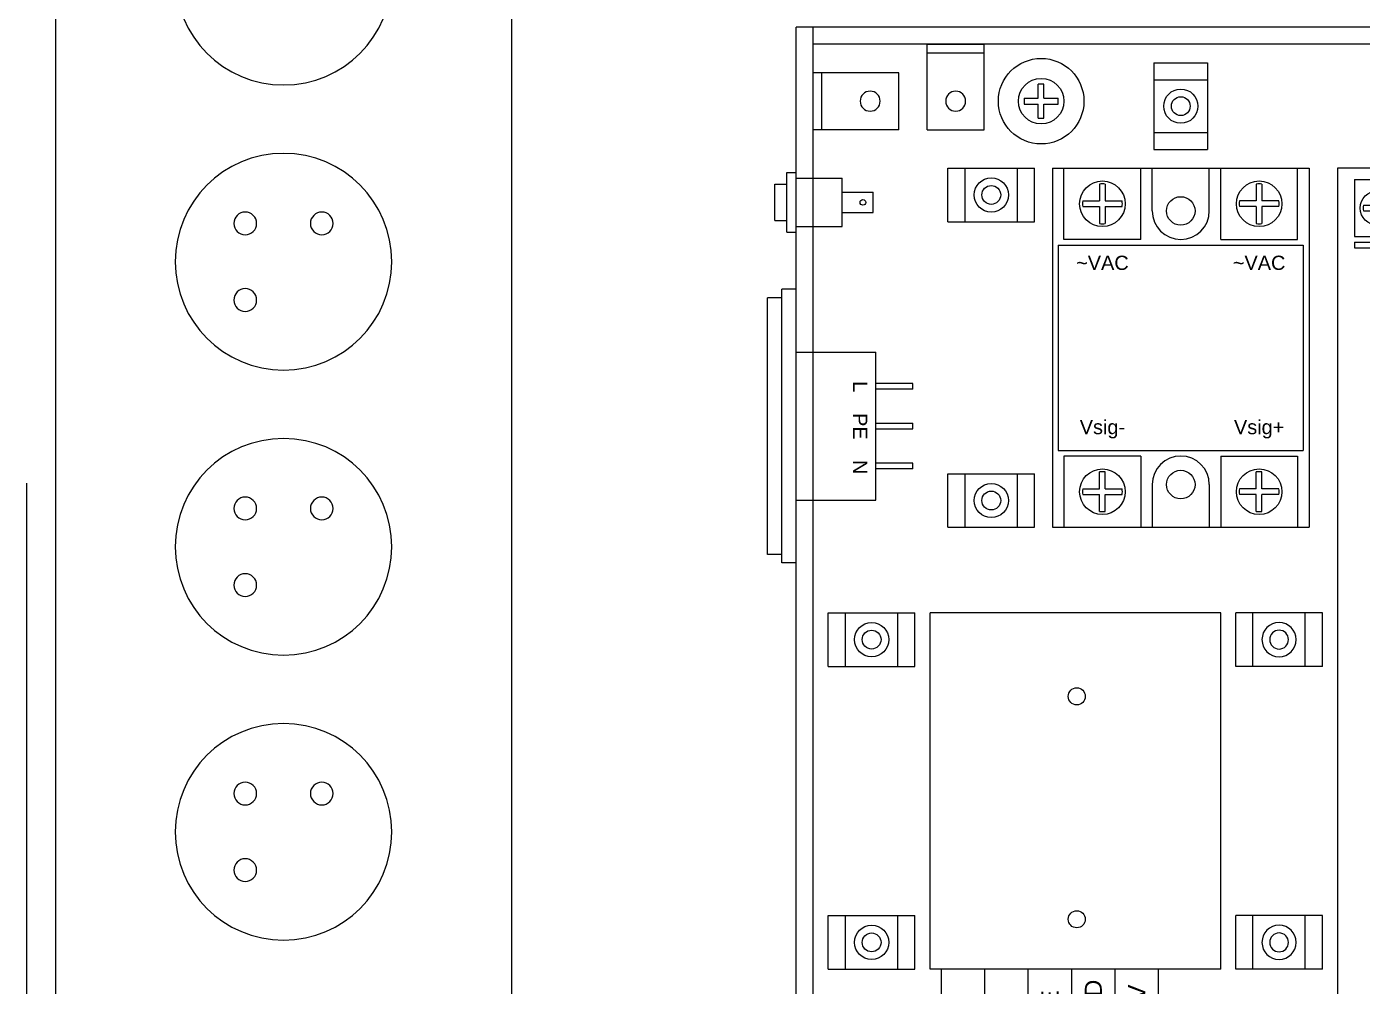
# Model space of a CAD drawing. Header units: millimetres. Extents: x 568 to 6362, y 128 to 2487.
# Drawn here: x 1117.5 to 1351.9, y 1307.9 to 1476.2 of the extents above; entities that cross this region are included whole.
import ezdxf

# ---------------------------------------------------------------- set-up
doc = ezdxf.new("R2010")
doc.units = ezdxf.units.MM

# ---------------------------------------------------------------- blocks, each defined once
blk = doc.blocks.new('Z$W@#4827')
at = {"color": 102}
for p, q in [((0, 115), (0, 0)), ((0, 115), (215, 115)), ((215, 115), (215, 0)), ((2, 79), (2, 87)), ((2, 87), (12, 87)), ((12, 79), (12, 87)), ((13, 60), (13, 87)), ((13, 87), (14, 87)), ((14, 60), (14, 87)), ((6.5, 83.5), (6.5, 85.45)), ((7.5, 83.5), (7.5, 85.45)), ((4.55, 83.5), (6.5, 83.5)), ((4.55, 82.5), (6.5, 82.5)), ((6.5, 80.55), (6.5, 82.5)), ((7.5, 83.5), (9.45, 83.5)), ((7.5, 80.55), (7.5, 82.5)), ((7.5, 82.5), (9.45, 82.5)), ((2, 79), (12, 79)), ((2, 69.5), (2, 77.5)), ((2, 77.5), (12, 77.5)), ((12, 69.5), (12, 77.5)), ((6.5, 74), (6.5, 75.95)), ((7.5, 74), (7.5, 75.95)), ((4.55, 74), (6.5, 74)), ((4.55, 73), (6.5, 73)), ((6.5, 71.05), (6.5, 73)), ((7.5, 74), (9.45, 74)), ((7.5, 71.05), (7.5, 73)), ((7.5, 73), (9.45, 73)), ((2, 69.5), (12, 69.5)), ((2, 60), (2, 68)), ((2, 68), (12, 68)), ((12, 60), (12, 68)), ((6.5, 64.5), (6.5, 66.45)), ((7.5, 64.5), (7.5, 66.45)), ((4.55, 64.5), (6.5, 64.5)), ((4.55, 63.5), (6.5, 63.5)), ((6.5, 61.55), (6.5, 63.5)), ((7.5, 64.5), (9.45, 64.5)), ((7.5, 61.55), (7.5, 63.5)), ((7.5, 63.5), (9.45, 63.5)), ((2, 60), (12, 60)), ((13, 60), (14, 60)), ((2, 50.5), (2, 58.5)), ((2, 58.5), (12, 58.5)), ((6.5, 55), (6.5, 56.95)), ((7.5, 55), (7.5, 56.95)), ((12, 50.5), (12, 58.5)), ((13, 31.5), (13, 58.5)), ((13, 58.5), (14, 58.5)), ((14, 31.5), (14, 58.5)), ((4.55, 55), (6.5, 55)), ((4.55, 54), (6.5, 54)), ((6.5, 52.05), (6.5, 54)), ((7.5, 55), (9.45, 55)), ((7.5, 52.05), (7.5, 54)), ((7.5, 54), (9.45, 54)), ((2, 50.5), (12, 50.5)), ((2, 41), (2, 49)), ((2, 49), (12, 49)), ((6.5, 45.5), (6.5, 47.45)), ((7.5, 45.5), (7.5, 47.45)), ((12, 41), (12, 49)), ((4.55, 45.5), (6.5, 45.5)), ((7.5, 45.5), (9.45, 45.5)), ((4.55, 44.5), (6.5, 44.5)), ((6.5, 42.55), (6.5, 44.5)), ((7.5, 42.55), (7.5, 44.5)), ((7.5, 44.5), (9.45, 44.5)), ((2, 41), (12, 41)), ((2, 31.5), (2, 39.5)), ((2, 39.5), (12, 39.5)), ((6.5, 36), (6.5, 37.95)), ((7.5, 36), (7.5, 37.95)), ((12, 31.5), (12, 39.5)), ((4.55, 36), (6.5, 36)), ((7.5, 36), (9.45, 36)), ((4.55, 35), (6.5, 35)), ((6.5, 33.05), (6.5, 35)), ((7.5, 33.05), (7.5, 35)), ((7.5, 35), (9.45, 35)), ((2, 31.5), (12, 31.5)), ((13, 31.5), (14, 31.5)), ((2, 22), (2, 30)), ((2, 30), (12, 30)), ((6.5, 26.5), (6.5, 28.45)), ((7.5, 26.5), (7.5, 28.45)), ((12, 22), (12, 30)), ((13, 22), (13, 30)), ((13, 30), (14, 30)), ((14, 22), (14, 30)), ((4.55, 26.5), (6.5, 26.5)), ((7.5, 26.5), (9.45, 26.5)), ((4.55, 25.5), (6.5, 25.5)), ((6.5, 23.55), (6.5, 25.5)), ((7.5, 23.55), (7.5, 25.5)), ((7.5, 25.5), (9.45, 25.5)), ((2, 22), (12, 22)), ((13, 22), (14, 22)), ((2, 12.5), (2, 20.5)), ((2, 20.5), (12, 20.5)), ((6.5, 17), (6.5, 18.95)), ((7.5, 17), (7.5, 18.95)), ((12, 12.5), (12, 20.5)), ((13, 12.5), (13, 20.5)), ((13, 20.5), (14, 20.5)), ((14, 12.5), (14, 20.5)), ((4.55, 17), (6.5, 17)), ((7.5, 17), (9.45, 17)), ((4.55, 16), (6.5, 16)), ((6.5, 14.05), (6.5, 16)), ((7.5, 14.05), (7.5, 16)), ((7.5, 16), (9.45, 16)), ((2, 12.5), (12, 12.5)), ((13, 12.5), (14, 12.5)), ((2, 3), (2, 11)), ((2, 11), (12, 11)), ((6.5, 7.5), (6.5, 9.45)), ((7.5, 7.5), (7.5, 9.45)), ((12, 3), (12, 11)), ((13, 3), (13, 11)), ((13, 11), (14, 11)), ((14, 3), (14, 11)), ((4.55, 7.5), (6.5, 7.5)), ((7.5, 7.5), (9.45, 7.5)), ((4.55, 6.5), (6.5, 6.5)), ((6.5, 4.55), (6.5, 6.5)), ((7.5, 4.55), (7.5, 6.5)), ((7.5, 6.5), (9.45, 6.5)), ((2, 3), (12, 3)), ((13, 3), (14, 3)), ((0, 0), (215, 0))]:
    blk.add_line(p, q, dxfattribs=at)
for centre, radius in [((7, 83), 3), ((32.5, 82.5), 2), ((182.5, 82.5), 2), ((7, 73.5), 3), ((7, 64), 3), ((7, 54.5), 3), ((7, 45), 3), ((7, 35.5), 3), ((32.5, 32.5), 2), ((182.5, 32.5), 2), ((7, 26), 3), ((7, 16.5), 3), ((7, 7), 3)]:
    blk.add_circle(centre, radius, dxfattribs=at)
for centre, start, end in [((7, 83), 78.463, 101.537), ((7, 83), 168.463, 191.537), ((7, 83), 348.463, 11.537), ((7, 83), 258.463, 281.537), ((7, 73.5), 78.463, 101.537), ((7, 73.5), 168.463, 191.537), ((7, 73.5), 348.463, 11.537), ((7, 73.5), 258.463, 281.537), ((7, 64), 78.463, 101.537), ((7, 64), 168.463, 191.537), ((7, 64), 348.463, 11.537), ((7, 64), 258.463, 281.537), ((7, 54.5), 78.463, 101.537), ((7, 54.5), 168.463, 191.537), ((7, 54.5), 348.463, 11.537), ((7, 54.5), 258.463, 281.537), ((7, 45), 78.463, 101.537), ((7, 45), 168.463, 191.537), ((7, 45), 348.463, 11.537), ((7, 45), 258.463, 281.537), ((7, 35.5), 78.463, 101.537), ((7, 35.5), 168.463, 191.537), ((7, 35.5), 348.463, 11.537), ((7, 35.5), 258.463, 281.537), ((7, 26), 78.463, 101.537), ((7, 26), 168.463, 191.537), ((7, 26), 348.463, 11.537), ((7, 26), 258.463, 281.537), ((7, 16.5), 78.463, 101.537), ((7, 16.5), 168.463, 191.537), ((7, 16.5), 348.463, 11.537), ((7, 16.5), 258.463, 281.537), ((7, 7), 78.463, 101.537), ((7, 7), 168.463, 191.537), ((7, 7), 348.463, 11.537), ((7, 7), 258.463, 281.537)]:
    blk.add_arc(centre, 2.5, start, end, dxfattribs=at)
at = {"color": 102, "char_height": 2.5, "attachment_point": 5}
for s, insert, width in [('{\\fArial|b0|i0|c238|p0;48V}', (18.87, 73.5), 9.7468), ('{\\fArial|b0|i0|c238|p0;GND}', (18.87, 45), 9.7468), ('{\\fArial|b0|i0|c238|p0;PE}', (17.68, 26), 7.3506), ('{\\fArial|b0|i0|c238|p0;N}', (17.68, 16.5), 7.3506), ('{\\fArial|b0|i0|c238|p0;L}', (17.68, 7), 7.3506)]:
    blk.add_mtext(s, dxfattribs=dict(at, insert=insert, width=width))
blk = doc.blocks.new('Z$W@#14604')
at = {"color": 30}
for p, q in [((0, 63), (45, 63)), ((0, 63), (0, 0)), ((2, 50.5), (2, 63)), ((15.5, 50.5), (15.5, 63)), ((17.5, 55.5), (17.5, 63)), ((27.5, 55.5), (27.5, 63)), ((29.5, 50.5), (29.5, 63)), ((43, 50.5), (43, 63)), ((45, 63), (45, 0)), ((8.25, 60.21), (8.25, 57.25)), ((9.25, 60.21), (9.25, 57.25)), ((35.75, 60.21), (35.75, 57.25)), ((36.75, 60.21), (36.75, 57.25)), ((5.29, 57.25), (8.25, 57.25)), ((5.29, 56.25), (8.25, 56.25)), ((8.25, 56.25), (8.25, 53.29)), ((9.25, 57.25), (12.21, 57.25)), ((9.25, 56.25), (9.25, 53.29)), ((9.25, 56.25), (12.21, 56.25)), ((35.75, 57.25), (32.79, 57.25)), ((35.75, 56.25), (32.79, 56.25)), ((35.75, 56.25), (35.75, 53.29)), ((39.71, 57.25), (36.75, 57.25)), ((39.71, 56.25), (36.75, 56.25)), ((36.75, 56.25), (36.75, 53.29)), ((1, 49.5), (1, 13.5)), ((1, 49.5), (44, 49.5)), ((15.5, 50.5), (2, 50.5)), ((29.5, 50.5), (43, 50.5)), ((44, 49.5), (44, 13.5)), ((1, 13.5), (44, 13.5)), ((2, 12.5), (2, 0)), ((15.5, 12.5), (2, 12.5)), ((15.5, 12.5), (15.5, 0)), ((29.5, 12.5), (29.5, 0)), ((29.5, 12.5), (43, 12.5)), ((43, 12.5), (43, 0)), ((8.25, 6.75), (8.25, 9.71)), ((9.25, 6.75), (9.25, 9.71)), ((35.75, 6.75), (35.75, 9.71)), ((36.75, 6.75), (36.75, 9.71)), ((17.5, 7.5), (17.5, 0)), ((27.5, 7.5), (27.5, 0)), ((5.29, 6.75), (8.25, 6.75)), ((5.29, 5.75), (8.25, 5.75)), ((8.25, 2.79), (8.25, 5.75)), ((9.25, 6.75), (12.21, 6.75)), ((9.25, 2.79), (9.25, 5.75)), ((9.25, 5.75), (12.21, 5.75)), ((35.75, 6.75), (32.79, 6.75)), ((35.75, 5.75), (32.79, 5.75)), ((35.75, 2.79), (35.75, 5.75)), ((39.71, 6.75), (36.75, 6.75)), ((36.75, 2.79), (36.75, 5.75)), ((39.71, 5.75), (36.75, 5.75)), ((0, 0), (45, 0))]:
    blk.add_line(p, q, dxfattribs=at)
for centre, radius in [((8.75, 56.75), 4), ((36.25, 56.75), 4), ((22.5, 55.5), 2.5), ((8.75, 6.25), 4), ((22.5, 7.5), 2.5), ((36.25, 6.25), 4)]:
    blk.add_circle(centre, radius, dxfattribs=at)
for centre, radius, start, end in [((8.75, 56.75), 3.5, 81.7868, 98.2132), ((36.25, 56.75), 3.5, 81.7868, 98.2132), ((8.75, 56.75), 3.5, 171.7868, 188.2132), ((8.75, 56.75), 3.5, 351.7868, 8.2132), ((36.25, 56.75), 3.5, 171.7868, 188.2132), ((36.25, 56.75), 3.5, 351.7868, 8.2132), ((22.5, 55.5), 5, 180, 0), ((8.75, 56.75), 3.5, 261.7868, 278.2132), ((36.25, 56.75), 3.5, 261.7868, 278.2132), ((22.5, 7.5), 5, 0, 180), ((8.75, 6.25), 3.5, 81.7868, 98.2132), ((36.25, 6.25), 3.5, 81.7868, 98.2132), ((8.75, 6.25), 3.5, 171.7868, 188.2132), ((8.75, 6.25), 3.5, 351.7868, 8.2132), ((36.25, 6.25), 3.5, 171.7868, 188.2132), ((36.25, 6.25), 3.5, 351.7868, 8.2132), ((8.75, 6.25), 3.5, 261.7868, 278.2132), ((36.25, 6.25), 3.5, 261.7868, 278.2132)]:
    blk.add_arc(centre, radius, start, end, dxfattribs=at)
at = {"color": 30, "char_height": 2.5, "width": 13.5, "attachment_point": 5}
for s, insert in [('{\\fArial|b0|i0|c238|p0;~VAC}', (8.75, 46.38)), ('{\\fArial|b0|i0|c238|p0;~VAC}', (36.25, 46.38)), ('{\\fArial|b0|i0|c238|p0;Vsig-}', (8.75, 17.21)), ('{\\fArial|b0|i0|c238|p0;Vsig+}', (36.25, 17.21))]:
    blk.add_mtext(s, dxfattribs=dict(at, insert=insert))
blk = doc.blocks.new('Z$W@#153')
at = {"color": 52}
for p, q in [((0, 80), (480, 80)), ((0, 0), (480, 0))]:
    blk.add_line(p, q, dxfattribs=at)
for centre, radius in [((31, 40), 19), ((81, 40), 19), ((131, 40), 19), ((181, 40), 19), ((74.28, 46.72), 2), ((87.72, 46.72), 2), ((124.28, 46.72), 2), ((137.72, 46.72), 2), ((174.28, 46.72), 2), ((187.72, 46.72), 2), ((74.28, 33.28), 2), ((124.28, 33.28), 2), ((174.28, 33.28), 2)]:
    blk.add_circle(centre, radius, dxfattribs=at)
blk = doc.blocks.new('Z$W@#26962')
at = {"color": 103}
for p, q in [((13, 0), (13, 51)), ((13, 51), (75.5, 51)), ((75.5, 0), (75.5, 51)), ((0, 10.9), (0, 49)), ((0, 49), (13, 49)), ((0, 41.38), (13, 41.38)), ((0, 33.76), (13, 33.76)), ((0, 26.14), (13, 26.14)), ((0, 18.52), (13, 18.52)), ((0, 10.9), (13, 10.9)), ((13, 0), (75.5, 0))]:
    blk.add_line(p, q, dxfattribs=at)
for centre in [(21.75, 25.25), (60.85, 25.25)]:
    blk.add_circle(centre, 1.5, dxfattribs=at)
at = {"color": 103, "char_height": 3, "width": 13, "attachment_point": 5}
for s, insert in [('{\\fArial|b0|i0|c238|p0;L}', (6.5, 45.19)), ('{\\fArial|b0|i0|c238|p0;N}', (6.5, 37.57)), ('{\\fArial|b0|i0|c238|p0;PE}', (6.5, 29.95)), ('{\\fArial|b0|i0|c238|p0;GND}', (6.5, 22.33)), ('{\\fArial|b0|i0|c238|p0;+5V}', (6.5, 14.71))]:
    blk.add_mtext(s, dxfattribs=dict(at, insert=insert))
blk = doc.blocks.new('Z$W@#19912')
at = {"color": 1}
for p, q in [((0, 15), (0, 0)), ((0, 15), (10, 15)), ((10, 15), (10, 0)), ((0, 1.5), (10, 1.5)), ((0, 0), (10, 0))]:
    blk.add_line(p, q, dxfattribs=at)
blk.add_circle((5, 10), 1.75, dxfattribs=at)
blk = doc.blocks.new('Z$W@#26500')
at = {"color": 52}
for p, q in [((2.05, 17.24), (8.45, 17.24)), ((2.05, 17.24), (2.05, 15.1)), ((8.45, 17.24), (8.45, 15.1)), ((0, 15.1), (10.5, 15.1)), ((0, 15.1), (0, 13.5)), ((10.5, 15.1), (10.5, 13.5)), ((0, 13.5), (10.5, 13.5)), ((1, 13.5), (1, 5.4)), ((9.5, 13.5), (9.5, 5.4)), ((1, 5.4), (9.5, 5.4)), ((3.45, 5.4), (3.45, 0)), ((7.05, 5.4), (7.05, 0)), ((3.45, 0), (7.05, 0))]:
    blk.add_line(p, q, dxfattribs=at)
blk.add_circle((5.25, 1.77), 0.5, dxfattribs=at)
blk = doc.blocks.new('Z$W@#17673')
at = {"color": 191}
for p, q in [((16.5, 25.5), (16.5, 19)), ((17.5, 25.5), (16.5, 25.5)), ((17.5, 25.5), (17.5, 19)), ((23.5, 19), (23.5, 25.5)), ((24.5, 25.5), (23.5, 25.5)), ((24.5, 19), (24.5, 25.5)), ((30.5, 25.5), (30.5, 19)), ((31.5, 25.5), (30.5, 25.5)), ((31.5, 25.5), (31.5, 19)), ((11, 5), (11, 19)), ((37, 19), (11, 19)), ((37, 5), (37, 19)), ((48, 5), (0, 5)), ((0, 5), (0, 2.5)), ((48, 5), (48, 2.5)), ((48, 2.5), (0, 2.5)), ((1.5, 2.5), (1.5, 0)), ((46.5, 2.5), (46.5, 0)), ((46.5, 0), (1.5, 0))]:
    blk.add_line(p, q, dxfattribs=at)
at = {"color": 191, "char_height": 2.5, "width": 4.6993, "attachment_point": 5}
for s, insert in [('{\\fArial|b0|i0|c238|p0;L}', (17.07, 16.25)), ('{\\fArial|b0|i0|c238|p0;PE}', (24.04, 16.25)), ('{\\fArial|b0|i0|c238|p0;N}', (31.19, 16.25))]:
    blk.add_mtext(s, dxfattribs=dict(at, insert=insert))
blk = doc.blocks.new('Z$W@#41')
at = {"color": 53}
for p, q in [((0, 0), (0, 9.4)), ((0, 9.4), (15.2, 9.4)), ((3, 0), (3, 9.4)), ((12.2, 0), (12.2, 9.4)), ((15.2, 0), (15.2, 9.4)), ((0, 0), (15.2, 0))]:
    blk.add_line(p, q, dxfattribs=at)
for radius in [3, 1.65]:
    blk.add_circle((7.6, 4.7), radius, dxfattribs=at)
blk = doc.blocks.new('Z$W@#32757')
at = {"color": 161}
for p, q in [((7, 8), (7, 10.46)), ((8, 8), (8, 10.46)), ((4.54, 8), (7, 8)), ((8, 8), (10.46, 8)), ((4.54, 7), (7, 7)), ((7, 4.54), (7, 7)), ((8, 4.54), (8, 7)), ((8, 7), (10.46, 7))]:
    blk.add_line(p, q, dxfattribs=at)
for radius in [7.5, 4]:
    blk.add_circle((7.5, 7.5), radius, dxfattribs=at)
for start, end in [(80.4059, 99.5941), (170.4059, 189.5941), (350.4059, 9.5941), (260.4059, 279.5941)]:
    blk.add_arc((7.5, 7.5), 3, start, end, dxfattribs=at)

msp = doc.modelspace()

# ---------------------------------------------------------------- linework, layer by layer
at = {"color": 3}
for p, q in [((1252.52, 1111.137), (1252.52, 1476.137)), ((1482.52, 1476.137), (1252.52, 1476.137)), ((1255.52, 1111.137), (1255.52, 1476.137)), ((1482.52, 1473.137), (1255.52, 1473.137))]:
    msp.add_line(p, q, dxfattribs=at)
msp.add_line((1117.52, 896.137), (1117.52, 1396.137))

# ---------------------------------------------------------------- block references
at = {"color": 52, "xscale": -1, "rotation": 90.00000000000001}
msp.add_blockref('Z$W@#153', (1202.582, 1515.974), dxfattribs=at)
at = {"color": 3, "xscale": -1}
for p, rotation in [((1275.52, 1473.137), -180), ((1255.52, 1458.137), -90)]:
    msp.add_blockref('Z$W@#19912', p, dxfattribs=dict(at, rotation=rotation))
at = {"color": 161}
msp.add_blockref('Z$W@#32757', (1288.02, 1455.637), dxfattribs=at)
at = {"color": 53, "rotation": -90.00000000000001}
msp.add_blockref('Z$W@#41', (1315.32, 1469.862), dxfattribs=at)
at = {"color": 52, "rotation": 90}
msp.add_blockref('Z$W@#26500', (1266.02, 1440.137), dxfattribs=at)
at = {"color": 53}
for p in [(1279.17, 1441.987), (1279.17, 1388.387), (1258.17, 1363.987), (1258.17, 1310.887)]:
    msp.add_blockref('Z$W@#41', p, dxfattribs=at)
at = {"color": 240}
msp.add_blockref('Z$W@#14604', (1297.52, 1388.387), dxfattribs=at)
at = {"color": 240, "rotation": -90.00000000000001}
msp.add_blockref('Z$W@#4827', (1347.52, 1451.387), dxfattribs=at)
at = {"color": 221, "rotation": -90.00000000000001}
msp.add_blockref('Z$W@#17673', (1247.52, 1430.137), dxfattribs=at)
at = {"color": 103, "rotation": 89.99999999999999}
msp.add_blockref('Z$W@#26962', (1327.02, 1297.887), dxfattribs=at)
at = {"color": 53, "xscale": -0.9999999999999996}
for p in [(1344.87, 1363.987), (1344.87, 1310.887)]:
    msp.add_blockref('Z$W@#41', p, dxfattribs=at)

doc.saveas('drawing.dxf')
